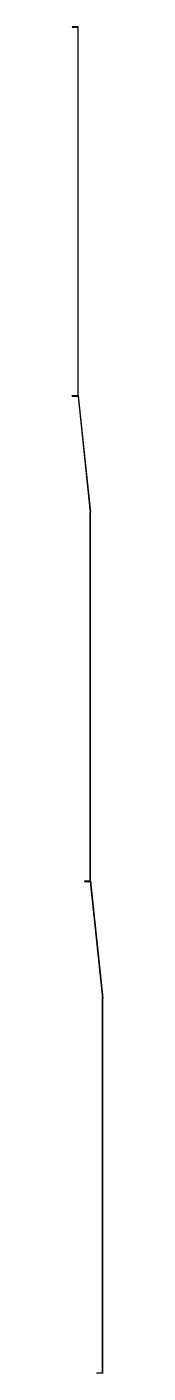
# Model space of a CAD drawing. Header units: inches. Extents: x 20 to 2116, y -32 to 862.
# Drawn here: x 1174 to 1193, y 0 to 862 of the extents above; entities that cross this region are included whole.
import ezdxf

# ---------------------------------------------------------------- set-up
doc = ezdxf.new("R2010")
doc.units = ezdxf.units.IN
doc.header["$MEASUREMENT"] = 0

msp = doc.modelspace()

# ---------------------------------------------------------------- linework, layer by layer
at = {"color": 254}
for p, q in [((1173.55538, 862.2032), (1173.55538, 861.9932)), ((1177.55538, 862.2032), (1173.55538, 862.2032)), ((1177.55538, 625.9832), (1177.55538, 862.2032)), ((1173.55538, 861.9932), (1177.34538, 861.9932)), ((1177.34538, 626.1932), (1177.34538, 861.9932)), ((1177.34538, 626.1932), (1177.34538, 861.9932)), ((1173.55538, 626.1932), (1177.34538, 626.1932)), ((1173.55538, 625.9832), (1173.55538, 626.1932)), ((1173.55538, 625.9832), (1173.55538, 625.7732)), ((1177.55538, 625.9832), (1173.55538, 625.9832)), ((1173.55538, 625.7732), (1177.36748, 625.7732)), ((1177.36748, 625.7732), (1185.21938, 551.1801)), ((1177.36748, 625.7732), (1185.21938, 551.1801)), ((1177.55538, 625.9832), (1185.42938, 551.1801)), ((1185.21938, 315.1701), (1185.21938, 551.1801)), ((1185.21938, 315.1701), (1185.21938, 551.1801)), ((1185.42938, 314.9601), (1185.42938, 551.1801)), ((1181.42938, 315.1701), (1185.21938, 315.1701)), ((1181.42938, 314.9601), (1181.42938, 315.1701)), ((1181.42938, 314.9601), (1181.42938, 314.7501)), ((1185.42938, 314.9601), (1181.42938, 314.9601)), ((1181.42938, 314.7501), (1185.24148, 314.7501)), ((1185.24148, 314.7501), (1193.09338, 240.157)), ((1185.24148, 314.7501), (1193.09338, 240.157)), ((1185.42938, 314.9601), (1193.30338, 240.157)), ((1193.09338, 0.21), (1193.09338, 240.157)), ((1193.09338, 0.21), (1193.09338, 240.157)), ((1193.30338, 0.21), (1193.30338, 240.157)), ((1189.30338, 0.21), (1193.09338, 0.21)), ((1189.30338, 0), (1189.30338, 0.21)), ((1193.30338, 0), (1189.30338, 0)), ((1193.30338, 0), (1193.30338, 0.21))]:
    msp.add_line(p, q, dxfattribs=at)

doc.saveas('drawing.dxf')
